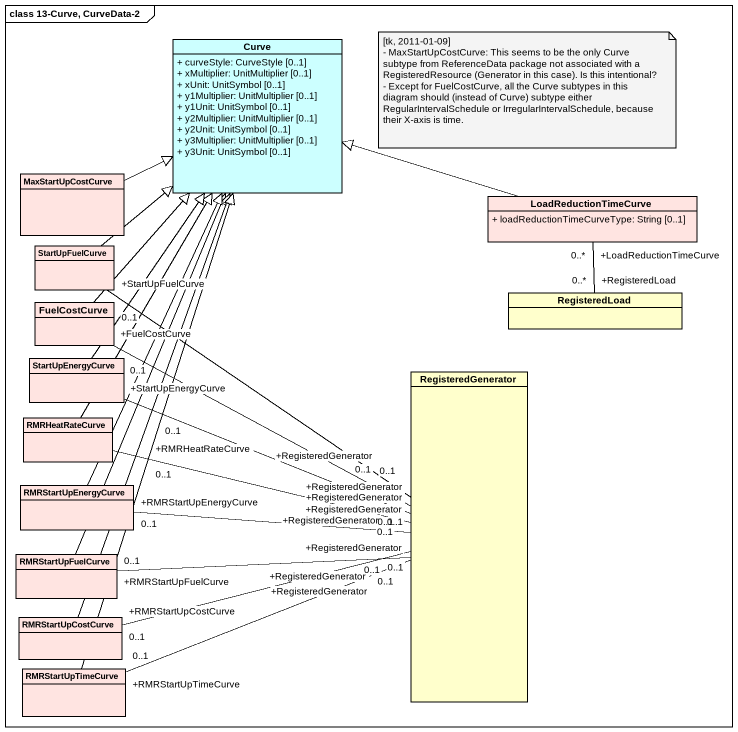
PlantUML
@startuml
mainframe class 13-Curve, CurveData-2
hide circle
hide empty members
skinparam classAttributeIconSize 0
class Curve #CCFFFF {
  + curveStyle: CurveStyle [0..1]
  + xMultiplier: UnitMultiplier [0..1]
  + xUnit: UnitSymbol [0..1]
  + y1Multiplier: UnitMultiplier [0..1]
  + y1Unit: UnitSymbol [0..1]
  + y2Multiplier: UnitMultiplier [0..1]
  + y2Unit: UnitSymbol [0..1]
  + y3Multiplier: UnitMultiplier [0..1]
  + y3Unit: UnitSymbol [0..1]
}
class MaxStartUpCostCurve #FFE4E1
class LoadReductionTimeCurve #FFE4E1 {
  + loadReductionTimeCurveType: String [0..1]
}
class StartUpFuelCurve #FFE4E1
class FuelCostCurve #FFE4E1
class RegisteredLoad
class StartUpEnergyCurve #FFE4E1
class RegisteredGenerator
class RMRHeatRateCurve #FFE4E1
class RMRStartUpEnergyCurve #FFE4E1
class RMRStartUpFuelCurve #FFE4E1
class RMRStartUpCostCurve #FFE4E1
class RMRStartUpTimeCurve #FFE4E1
MaxStartUpCostCurve -right-|> Curve
LoadReductionTimeCurve -left-|> Curve
StartUpFuelCurve -up-|> Curve
FuelCostCurve -up-|> Curve
FuelCostCurve "+FuelCostCurve\n0..1" -right- "+RegisteredGenerator\n0..1" RegisteredGenerator
RegisteredLoad "+RegisteredLoad\n0..*" -up- "+LoadReductionTimeCurve\n0..*" LoadReductionTimeCurve
StartUpEnergyCurve -up-|> Curve
RegisteredGenerator "+RegisteredGenerator\n0..1" -up- "+StartUpFuelCurve\n0..1" StartUpFuelCurve
RegisteredGenerator "+RegisteredGenerator\n0..1" -left- "+StartUpEnergyCurve\n0..1" StartUpEnergyCurve
RegisteredGenerator "+RegisteredGenerator\n0..1" -left- "+RMRHeatRateCurve\n0..1" RMRHeatRateCurve
RegisteredGenerator "+RegisteredGenerator\n0..1" -left- "+RMRStartUpEnergyCurve\n0..1" RMRStartUpEnergyCurve
RegisteredGenerator "+RegisteredGenerator\n0..1" -left- "+RMRStartUpFuelCurve\n0..1" RMRStartUpFuelCurve
RegisteredGenerator "+RegisteredGenerator\n0..1" -left- "+RMRStartUpCostCurve\n0..1" RMRStartUpCostCurve
RegisteredGenerator "+RegisteredGenerator\n0..1" -left- "+RMRStartUpTimeCurve\n0..1" RMRStartUpTimeCurve
RMRHeatRateCurve -up-|> Curve
RMRStartUpEnergyCurve -up-|> Curve
RMRStartUpFuelCurve -up-|> Curve
RMRStartUpCostCurve -up-|> Curve
RMRStartUpTimeCurve -up-|> Curve
note as N1
  [tk, 2011-01-09]
  - MaxStartUpCostCurve: This seems to be the only Curve subtype from ReferenceData package not associated with a RegisteredResource (Generator in this case). Is this intentional?
  - Except for FuelCostCurve, all the Curve subtypes in this diagram should (instead of Curve) subtype either RegularIntervalSchedule or IrregularIntervalSchedule, because their X-axis is time.
end note
@enduml
